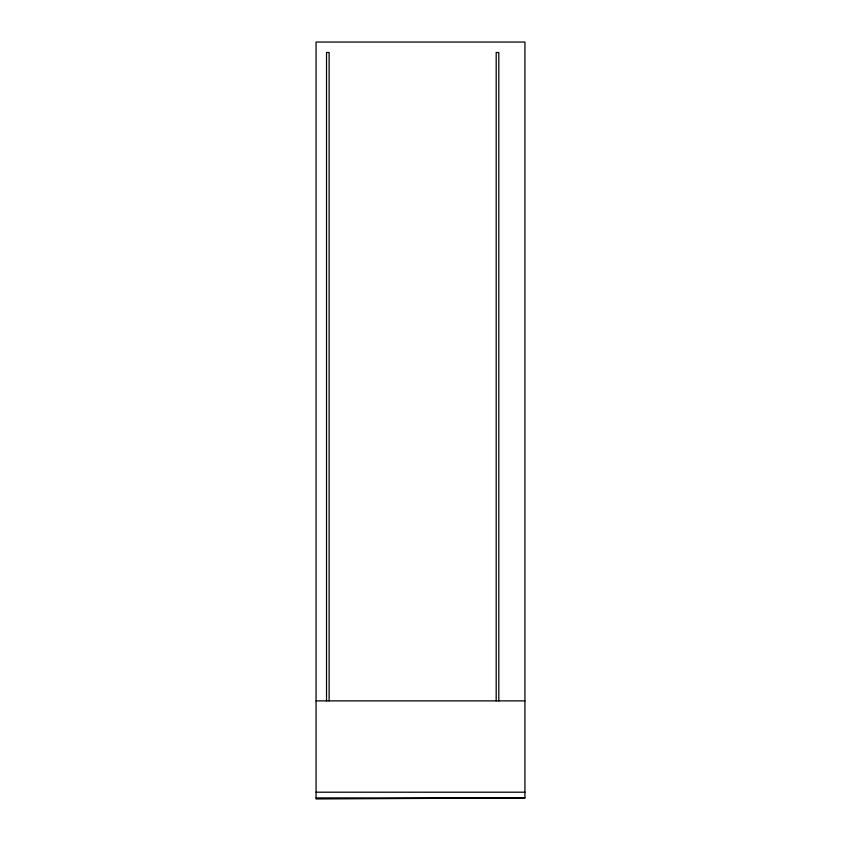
<?xml version="1.0" encoding="UTF-8"?>
<svg xmlns="http://www.w3.org/2000/svg" width="841" height="841" viewBox="0 0 841 841"><rect width="100%" height="100%" fill="white"/><g stroke="black" fill="none" stroke-linecap="round" stroke-linejoin="round"><path stroke-width="1.26" d="M524.931 797.909L316.069 798.95L316.069 42.05L524.931 42.05L524.931 797.909L316.069 797.909M316.069 700.879L524.931 700.879M316.069 792.201L524.931 792.201M498.797 700.879L498.797 52.489L496.19 52.489L496.19 700.879M329.125 700.879L329.125 52.489L326.518 52.489L326.518 700.879"/></g></svg>
